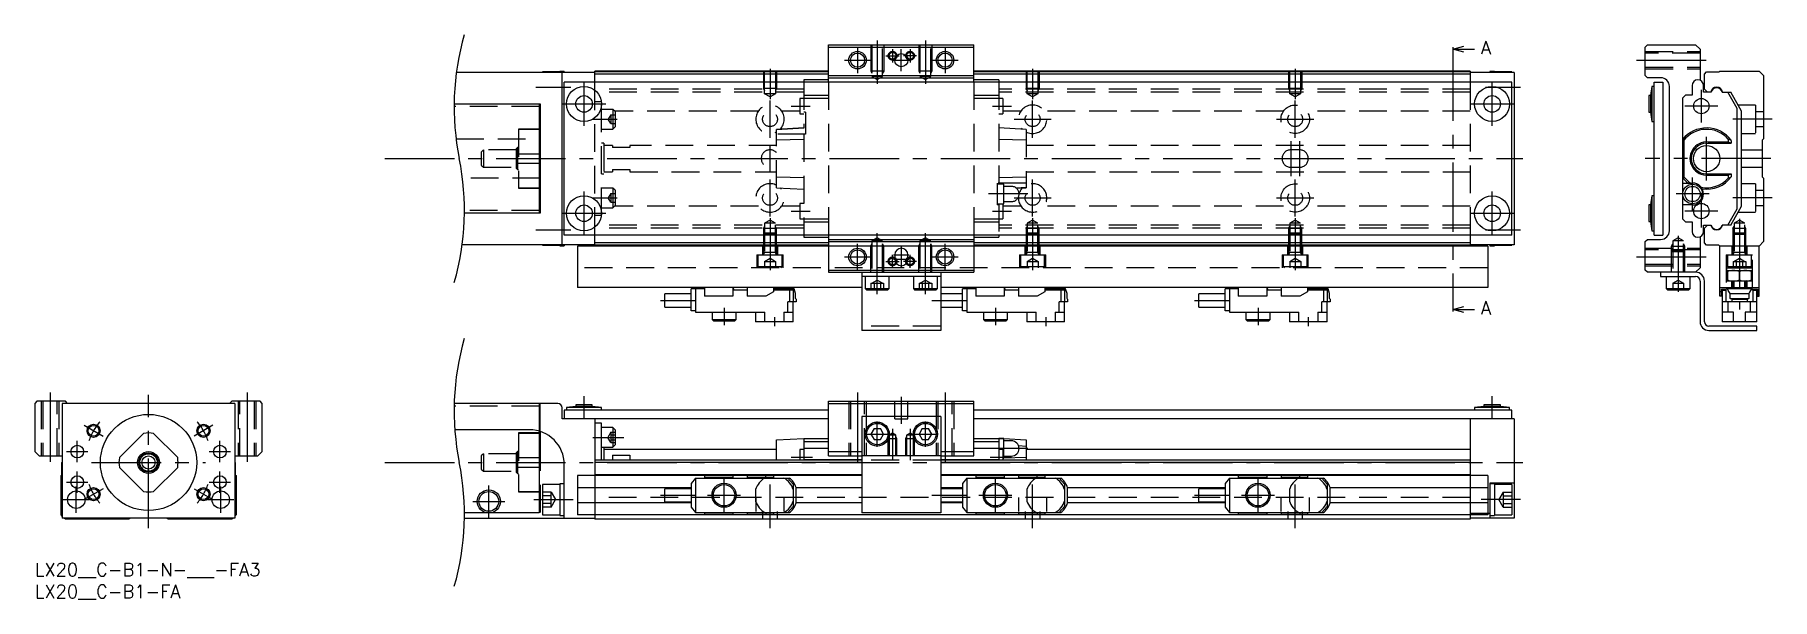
# Model space of a CAD drawing. Extents: x 0 to 397, y -8 to 121.
import ezdxf

# ---------------------------------------------------------------- set-up
doc = ezdxf.new("R2010")
doc.units = 0
doc.header["$LTSCALE"] = 0.5
doc.linetypes.add('CENTER', pattern=[50.8, 31.75, -6.35, 6.35, -6.35])
doc.linetypes.add('DASHED', pattern=[19.05, 12.7, -6.35])
doc.layers.get('0').update_dxf_attribs({"linetype": 'CONTINUOUS'})
for name, color, linetype in [('MSM_CENTER', 1, 'CENTER'), ('MSM_CONTINUOUS', 7, 'CONTINUOUS'), ('MSM_DASHED', 4, 'DASHED'), ('MSM_NARROW', 5, 'CONTINUOUS'), ('MSM_PART_NUMBER', 7, 'CONTINUOUS')]:
    doc.layers.add(name, color=color, linetype=linetype)
doc.styles.get("Standard").update_dxf_attribs({"font": 'txt.shx', "height": 1, "bigfont": 'bigfont.shx'})

# ---------------------------------------------------------------- blocks, each defined once
blk = doc.blocks.new('*U2')
at = {"layer": 'MSM_PART_NUMBER'}
blk.add_text('LX20__C-B1-N-___-FA3', height=3, dxfattribs=at).set_placement((0, -3))
blk = doc.blocks.new('*U3')
at = {"layer": 'MSM_PART_NUMBER'}
blk.add_text('LX20__C-B1-FA', height=3, dxfattribs=at).set_placement((0, -8))

msp = doc.modelspace()

# ---------------------------------------------------------------- linework, layer by layer
for p, q in [((175.7, 110.5), (175.7, 110)), ((220.3, 110.5), (220.3, 110)), ((175.7, 75), (175.7, 74.5)), ((220.3, 75), (220.3, 74.5))]:
    msp.add_line(p, q)
at = {"layer": 'MSM_CENTER'}
for p, q in [((192.5, 119.5), (192.5, 109.59)), ((203.5, 119.5), (203.5, 109.59)), ((188, 118), (188, 112)), ((194.5, 116), (197.5, 116)), ((196, 117.5), (196, 114.5)), ((198, 112.5), (198, 117.5)), ((201.5, 116), (198.5, 116)), ((200, 117.5), (200, 114.5)), ((208, 118), (208, 112)), ((324, 117), (324, 58.5)), ((168, 113), (168, 106.09)), ((185, 115), (191, 115)), ((196, 115), (200, 115)), ((205, 115), (211, 115)), ((228, 113), (228, 106.09)), ((288, 113), (288, 106.09)), ((366, 115), (382.5, 115)), ((114.5, 108.8), (122.5, 108.8)), ((125.5, 100), (125.5, 110)), ((331.5, 108.8), (339.5, 108.8)), ((333, 100), (333, 110)), ((380.8, 100.75), (380.8, 108.25)), ((120.5, 105), (130.5, 105)), ((168, 97.25), (168, 105.75)), ((172.8, 104.5), (177.2, 104.5)), ((218.8, 104.5), (223.2, 104.5)), ((228, 97.25), (228, 105.75)), ((288, 97.25), (288, 105.75)), ((328, 105), (338, 105)), ((384.55, 104.5), (377.05, 104.5)), ((127.5, 101.5), (133.1, 101.5)), ((223.75, 101.5), (232.25, 101.5)), ((283.75, 101.5), (292.25, 101.5)), ((397, 101.5), (388, 101.5)), ((168, 89.5), (168, 95.5)), ((287, 96.5), (287, 88.5)), ((289, 96.5), (289, 88.5)), ((382, 87.5), (382, 97.5)), ((80, 92.5), (340, 92.5)), ((396.7, 92.5), (368, 92.5)), ((168, 79.25), (168, 87.75)), ((228, 79.25), (228, 87.75)), ((288, 79.25), (288, 87.75)), ((378.8, 80.65), (378.8, 88.15)), ((125.5, 75), (125.5, 85)), ((127.5, 83.5), (133.1, 83.5)), ((226.9, 84.4), (217.9, 84.4)), ((223.75, 83.5), (232.25, 83.5)), ((283.75, 83.5), (292.25, 83.5)), ((333, 75), (333, 85)), ((382.55, 84.4), (375.05, 84.4)), ((380.8, 76.75), (380.8, 84.25)), ((397, 83.5), (388, 83.5)), ((120.5, 80), (130.5, 80)), ((172.8, 80.5), (177.2, 80.5)), ((218.8, 80.45), (223.2, 80.45)), ((328, 80), (338, 80)), ((384.55, 80.5), (377.05, 80.5)), ((114.5, 76.2), (122.5, 76.2)), ((168, 78.91), (168, 67)), ((228, 78.91), (228, 67)), ((288, 78.91), (288, 67)), ((331.5, 76.2), (339.5, 76.2)), ((389.5, 78.71), (389.5, 57.95)), ((188, 67), (188, 73)), ((192.5, 61.5), (192.5, 75.41)), ((198, 72.5), (198, 67.5)), ((203.5, 61.5), (203.5, 75.41)), ((208, 67), (208, 73)), ((375.5, 74.81), (375.5, 62.05)), ((185, 70), (191, 70)), ((194.5, 69), (197.5, 69)), ((196, 67.5), (196, 70.5)), ((196.25, 70.5), (199.75, 70.5)), ((196.25, 69.5), (199.75, 69.5)), ((201.5, 69), (198.5, 69)), ((200, 67.5), (200, 70.5)), ((205, 70), (211, 70)), ((366, 70), (382.5, 70)), ((143, 60.05), (151, 60.05)), ((205, 60.05), (213, 60.05)), ((265, 60.05), (273, 60.05)), ((157.5, 58.4), (157.5, 54.4)), ((169, 56.2), (169, 54.2)), ((219.5, 58.4), (219.5, 54.4)), ((231, 56.2), (231, 54.2)), ((279.5, 58.4), (279.5, 54.4)), ((291, 56.2), (291, 54.2)), ((3.5, 39), (3.5, 22.5)), ((26, 8), (26, 38.5)), ((48.5, 39), (48.5, 22.5)), ((125.5, 33), (125.5, 38.2)), ((188, 39), (188, 22.5)), ((198, 38), (198, 31.8)), ((208, 39), (208, 22.5)), ((333, 33), (333, 38.2)), ((192.5, 26.61), (192.5, 32.39)), ((203.5, 26.61), (203.5, 32.39)), ((9.7, 23.05), (9.7, 27.95)), ((11.28, 31.5), (15.61, 29)), ((40.72, 31.5), (36.39, 29)), ((42.3, 23.05), (42.3, 27.95)), ((127.5, 28.75), (134.6, 28.75)), ((189.61, 29.5), (195.39, 29.5)), ((196, 30.7), (196, 23.5)), ((200, 30.7), (200, 23.5)), ((200.61, 29.5), (206.39, 29.5)), ((7.25, 25.5), (12.15, 25.5)), ((39.85, 25.5), (44.75, 25.5)), ((172.8, 24.2), (177.7, 24.2)), ((226.9, 26.2), (218.3, 26.2)), ((218.3, 24.2), (223.2, 24.2)), ((9.7, 16.05), (9.7, 20.95)), ((13, 23), (39, 23)), ((42.3, 16.05), (42.3, 20.95)), ((80, 23), (340, 23)), ((7.25, 18.5), (12.15, 18.5)), ((9.5, 11.5), (9.5, 17.5)), ((15.61, 17), (11.28, 14.5)), ((36.39, 17), (40.72, 14.5)), ((39.85, 18.5), (44.75, 18.5)), ((42.5, 11.5), (42.5, 17.5)), ((103.75, 10.45), (103.75, 17.75)), ((157.5, 11.75), (157.5, 19.25)), ((168, 8), (168, 18)), ((219.5, 11.75), (219.5, 19.25)), ((228, 8), (228, 18)), ((279.5, 11.75), (279.5, 19.25)), ((288, 8), (288, 18)), ((6.5, 14.5), (12.5, 14.5)), ((39.5, 14.5), (45.5, 14.5)), ((100.1, 14.1), (107.4, 14.1)), ((114, 14.5), (123, 14.5)), ((143, 15.5), (151, 15.5)), ((153.75, 15.5), (161.25, 15.5)), ((205, 15.5), (213, 15.5)), ((215.75, 15.5), (223.25, 15.5)), ((265, 15.5), (273, 15.5)), ((275.75, 15.5), (283.25, 15.5)), ((339.5, 14.5), (330.5, 14.5))]:
    msp.add_line(p, q, dxfattribs=at)
for start, end in [(140.1188, 159.8812), (20.1188, 39.8812), (200.1188, 219.8812), (320.1188, 339.8812)]:
    msp.add_arc((26, 23), 14.5, start, end, dxfattribs=at)
at = {"layer": 'MSM_CONTINUOUS'}
for p, q in [((181.4, 118.5), (214.6, 118.5)), ((181.4, 110), (181.4, 118.5)), ((181.4, 118), (214.6, 118)), ((214.6, 110), (214.6, 118.5)), ((324, 117.5), (326.5, 118.17)), ((324, 118), (324, 117)), ((326.5, 116.83), (324, 117.5)), ((324, 117.5), (329, 117.5)), ((368, 118), (368.5, 118.5)), ((368, 111.5), (368, 118)), ((368.5, 118.5), (379.5, 118.5)), ((379.5, 118.5), (380.5, 117.5)), ((380.5, 117.5), (380.5, 110.4)), ((128, 112.2), (96.34, 112.2)), ((116, 112.3), (116, 112.2)), ((120, 112.3), (116, 112.3)), ((120, 112.45), (120, 112.2)), ((121, 112.45), (120, 112.45)), ((120.5, 72.8), (120.5, 112.2)), ((121, 112.45), (121, 112.2)), ((128, 110), (128, 112.5)), ((181.4, 112.5), (128, 112.5)), ((181.4, 112.3), (128, 112.3)), ((181.4, 111.8), (128, 111.8)), ((181.4, 111.5), (214.6, 111.5)), ((328, 112.5), (214.6, 112.5)), ((328, 112.3), (214.6, 112.3)), ((328, 111.8), (214.6, 111.8)), ((328, 112.5), (328, 110)), ((338, 112.2), (328, 112.2)), ((333.5, 112.45), (332.5, 112.45)), ((332.5, 112.45), (332.5, 112.2)), ((333.5, 112.45), (333.5, 112.2)), ((337.5, 112.3), (333.5, 112.3)), ((337.5, 112.3), (337.5, 112.2)), ((338, 112.2), (338, 72.8)), ((368.5, 111), (368, 111.5)), ((381.5, 111.8), (382, 112.3)), ((381.5, 108.4), (381.5, 111.8)), ((382, 112.3), (384.8, 112.3)), ((384.8, 112.3), (385, 112.5)), ((385, 112.5), (394, 112.5)), ((394, 112.5), (395, 111.5)), ((395, 111.5), (395, 97)), ((121, 75), (121, 110)), ((337.5, 110), (121, 110)), ((181.4, 110.5), (175.7, 110.5)), ((181.4, 111), (214.6, 111)), ((220.3, 110.5), (214.6, 110.5)), ((337.5, 75), (337.5, 110)), ((371.5, 111), (368.5, 111)), ((369.45, 109), (369.2, 106.9)), ((369.45, 109), (369.45, 101)), ((370, 109), (369.45, 109)), ((370, 75), (370, 110)), ((370, 110), (372, 110)), ((372, 110), (372, 75)), ((373.5, 76), (373.5, 109)), ((378.7, 109.2), (378.7, 107)), ((381.3, 107.7), (381.3, 109.2)), ((383.04, 107.7), (381.3, 107.7)), ((382.2, 107.7), (381.5, 108.4)), ((385.56, 107.7), (387.5, 107.7)), ((389, 103.96), (386.84, 107.7)), ((390, 103.37), (387.5, 107.7)), ((95.83, 105), (115.5, 105)), ((115.25, 105), (115.25, 80)), ((115.5, 105), (115.5, 80)), ((368.8, 106.9), (368.8, 103.1)), ((369.2, 106.9), (368.8, 106.9)), ((369.2, 106.9), (369.2, 103.1)), ((377.21, 107), (376.5, 106.29)), ((376.5, 106.29), (376.5, 78.71)), ((378.7, 107), (377.21, 107)), ((389, 81.04), (389, 103.96)), ((390, 81.63), (390, 103.37)), ((115.5, 99.25), (115.25, 99.25)), ((368.8, 103.1), (369.2, 103.1)), ((369.2, 103.1), (369.45, 101)), ((369.45, 101), (370, 101)), ((115.5, 99.16), (115.25, 99.16)), ((376.8, 96.69), (376.5, 96.83)), ((376.8, 96.69), (376.8, 88.31)), ((382, 96), (387.62, 96)), ((386.96, 96.29), (382.32, 96.29)), ((386.96, 96.97), (386.96, 96.29)), ((387.62, 96), (386.96, 96.29)), ((387.62, 96.67), (387.62, 96)), ((395, 97), (394.7, 96.7)), ((394.7, 96.7), (394.7, 88.3)), ((115.25, 93.62), (115.5, 93.62)), ((115.5, 91.38), (115.25, 91.38)), ((376.5, 88.17), (376.8, 88.31)), ((382, 89), (387.62, 89)), ((382.32, 88.71), (386.96, 88.71)), ((386.96, 88.71), (387.62, 89)), ((386.96, 88.71), (386.96, 88.03)), ((387.62, 89), (387.62, 88.33)), ((394.7, 88.3), (395, 88)), ((395, 88), (395, 73.5)), ((115.25, 85.84), (115.5, 85.84)), ((115.25, 85.75), (115.5, 85.75)), ((369.45, 84), (369.2, 81.9)), ((369.45, 84), (369.45, 76)), ((370, 84), (369.45, 84)), ((376.5, 86.9), (378.8, 86.9)), ((115.5, 80), (98.17, 80)), ((368.8, 81.9), (368.8, 78.1)), ((369.2, 81.9), (368.8, 81.9)), ((369.2, 81.9), (369.2, 78.1)), ((378.8, 81.9), (376.5, 81.9)), ((386.84, 77.3), (389, 81.04)), ((387.5, 77.3), (390, 81.63)), ((368.8, 78.1), (369.2, 78.1)), ((369.2, 78.1), (369.45, 76)), ((369.45, 76), (370, 76)), ((376.5, 78.71), (377.21, 78)), ((377.21, 78), (378.7, 78)), ((378.7, 78), (378.7, 75.8)), ((381.3, 75.8), (381.3, 77.3)), ((381.3, 77.3), (383.04, 77.3)), ((381.5, 76.6), (382.2, 77.3)), ((381.5, 73.2), (381.5, 76.6)), ((387.5, 77.3), (385.56, 77.3)), ((128, 72.8), (97.66, 72.8)), ((116, 72.8), (116, 72.7)), ((116, 72.7), (120, 72.7)), ((120, 72.8), (120, 72.55)), ((120, 72.55), (121, 72.55)), ((337.5, 75), (121, 75)), ((121, 72.8), (121, 72.55)), ((332, 72.5), (124, 72.5)), ((124, 72.5), (124, 63)), ((128, 72.5), (128, 75)), ((181.4, 73.2), (128, 73.2)), ((181.4, 72.7), (128, 72.7)), ((175.7, 74.5), (181.4, 74.5)), ((181.4, 75), (181.4, 66.5)), ((181.4, 74), (214.6, 74)), ((181.4, 73.5), (214.6, 73.5)), ((214.6, 75), (214.6, 66.5)), ((214.6, 74.5), (220.3, 74.5)), ((328, 73.2), (214.6, 73.2)), ((328, 72.7), (214.6, 72.7)), ((328, 75), (328, 72.5)), ((338, 72.8), (328, 72.8)), ((332, 72.5), (332, 63)), ((332.5, 72.8), (332.5, 72.55)), ((332.5, 72.55), (333.5, 72.55)), ((333.5, 72.8), (333.5, 72.55)), ((333.5, 72.7), (337.5, 72.7)), ((337.5, 72.8), (337.5, 72.7)), ((368, 73.5), (368.5, 74)), ((368, 67), (368, 73.5)), ((368.5, 74), (371.5, 74)), ((370, 75), (372, 75)), ((380.5, 74.6), (380.5, 67.5)), ((382, 72.7), (381.5, 73.2)), ((384.8, 72.7), (382, 72.7)), ((385, 72.5), (384.8, 72.7)), ((394, 72.5), (385, 72.5)), ((385, 61), (385, 72.5)), ((395, 73.5), (394, 72.5)), ((394, 61), (394, 72.5)), ((196.5, 70.5), (196.5, 69.5)), ((199.5, 69.5), (199.5, 70.5)), ((380.5, 67.5), (379.5, 66.5)), ((386.6, 64.5), (386.6, 67.5)), ((386.6, 67.5), (392.4, 67.5)), ((392.4, 67.5), (392.4, 64.5)), ((181.4, 67), (214.6, 67)), ((181.4, 66.5), (214.6, 66.5)), ((189, 66.5), (189, 53.2)), ((207, 65.5), (189, 65.5)), ((189.75, 65.5), (189.75, 62.8)), ((195.25, 62.8), (195.25, 65.5)), ((200.75, 65.5), (200.75, 62.8)), ((206.25, 62.8), (206.25, 65.5)), ((207, 66.5), (207, 53.2)), ((368.5, 66.5), (368, 67)), ((379.5, 66.5), (368.5, 66.5)), ((371.5, 66.5), (371.5, 65.5)), ((371.5, 65.5), (379.5, 65.5)), ((372.75, 65.5), (372.75, 62.8)), ((378.25, 62.8), (378.25, 65.5)), ((380.5, 64.5), (380.5, 55.2)), ((381.5, 55.2), (381.5, 64.5)), ((392.4, 64.5), (386.6, 64.5)), ((386.75, 66.9), (392.25, 66.9)), ((386.75, 66.9), (386.75, 64.5)), ((387.8, 63), (387.8, 64.5)), ((388, 64.5), (388, 63)), ((389.5, 64.75), (389.5, 66.65)), ((391.19, 64.51), (390.87, 64.5)), ((391, 63), (391, 64.5)), ((391.2, 64.5), (391.2, 63)), ((392.25, 64.5), (392.25, 66.9)), ((189, 63), (124, 63)), ((144, 58.55), (144, 61.55)), ((150, 61.55), (144, 61.55)), ((153, 62.7), (150, 62.7)), ((150, 57.7), (150, 62.7)), ((151, 62.7), (151, 57.4)), ((153, 63), (153, 61)), ((159.5, 61), (153, 61)), ((159.5, 63), (159.5, 61)), ((159.75, 62.7), (159.5, 62.7)), ((159.75, 62.4), (159.75, 62.7)), ((162.8, 62.4), (159.75, 62.4)), ((162.8, 63), (162.8, 61)), ((167.04, 61), (162.8, 61)), ((168.8, 62.01), (167.04, 61)), ((168.8, 63), (168.8, 62.01)), ((173.54, 62.7), (168.8, 62.7)), ((173.37, 62.4), (168.8, 62.4)), ((174, 59.75), (172.07, 59.75)), ((172.07, 57.4), (172.07, 59.75)), ((172.44, 62.4), (172.44, 59.75)), ((173.3, 62.4), (173.3, 59.75)), ((173.3, 55.2), (173.3, 59.75)), ((173.37, 62.4), (173.37, 62.7)), ((173.86, 61.61), (173.54, 62.7)), ((173.86, 60.5), (173.86, 61.61)), ((174, 60.35), (173.86, 60.5)), ((174, 60.35), (174, 59.75)), ((189.75, 62.8), (190.05, 62.5)), ((189.75, 62.8), (195.25, 62.8)), ((190.05, 62.5), (194.95, 62.5)), ((194.95, 62.5), (195.25, 62.8)), ((200.75, 62.8), (201.05, 62.5)), ((200.75, 62.8), (206.25, 62.8)), ((201.05, 62.5), (205.95, 62.5)), ((205.95, 62.5), (206.25, 62.8)), ((332, 63), (207, 63)), ((212, 61.55), (207, 61.55)), ((215, 62.7), (212, 62.7)), ((212, 57.7), (212, 62.7)), ((213, 62.7), (213, 57.4)), ((215, 63), (215, 61)), ((221.5, 61), (215, 61)), ((221.5, 63), (221.5, 61)), ((221.75, 62.7), (221.5, 62.7)), ((221.75, 62.4), (221.75, 62.7)), ((224.8, 62.4), (221.75, 62.4)), ((224.8, 63), (224.8, 61)), ((229.04, 61), (224.8, 61)), ((230.8, 62.01), (229.04, 61)), ((230.8, 63), (230.8, 62.01)), ((235.54, 62.7), (230.8, 62.7)), ((235.37, 62.4), (230.8, 62.4)), ((236, 59.75), (234.07, 59.75)), ((234.07, 57.4), (234.07, 59.75)), ((234.44, 62.4), (234.44, 59.75)), ((235.3, 62.4), (235.3, 59.75)), ((235.3, 55.2), (235.3, 59.75)), ((235.37, 62.4), (235.37, 62.7)), ((235.86, 61.61), (235.54, 62.7)), ((235.86, 60.5), (235.86, 61.61)), ((236, 60.35), (235.86, 60.5)), ((236, 60.35), (236, 59.75)), ((266, 58.55), (266, 61.55)), ((272, 61.55), (266, 61.55)), ((275, 62.7), (272, 62.7)), ((272, 57.7), (272, 62.7)), ((273, 62.7), (273, 57.4)), ((275, 63), (275, 61)), ((281.5, 61), (275, 61)), ((281.5, 63), (281.5, 61)), ((281.75, 62.7), (281.5, 62.7)), ((281.75, 62.4), (281.75, 62.7)), ((284.8, 62.4), (281.75, 62.4)), ((284.8, 63), (284.8, 61)), ((289.04, 61), (284.8, 61)), ((290.8, 62.01), (289.04, 61)), ((290.8, 63), (290.8, 62.01)), ((295.54, 62.7), (290.8, 62.7)), ((295.37, 62.4), (290.8, 62.4)), ((296, 59.75), (294.07, 59.75)), ((294.07, 57.4), (294.07, 59.75)), ((294.44, 62.4), (294.44, 59.75)), ((295.3, 62.4), (295.3, 59.75)), ((295.3, 55.2), (295.3, 59.75)), ((295.37, 62.4), (295.37, 62.7)), ((295.86, 61.61), (295.54, 62.7)), ((295.86, 60.5), (295.86, 61.61)), ((296, 60.35), (295.86, 60.5)), ((296, 60.35), (296, 59.75)), ((372.75, 62.8), (373.05, 62.5)), ((372.75, 62.8), (378.25, 62.8)), ((373.05, 62.5), (377.95, 62.5)), ((377.95, 62.5), (378.25, 62.8)), ((385, 63), (394, 63)), ((385.4, 62.01), (385, 62.01)), ((385.4, 61), (385, 61)), ((385.4, 61), (385.4, 62.6)), ((385.4, 62.6), (386.5, 62.6)), ((385.55, 62.6), (385.55, 55.2)), ((385.55, 62.4), (386.5, 62.4)), ((393.45, 59.75), (385.55, 59.75)), ((386.4, 62.4), (386.4, 59.75)), ((392.5, 62.7), (386.5, 62.7)), ((386.5, 62.4), (386.5, 62.7)), ((386.96, 62.32), (386.77, 62.7)), ((386.95, 57.4), (386.95, 59.75)), ((387.38, 61.61), (386.96, 62.32)), ((387.38, 61.61), (391.62, 61.61)), ((387.38, 60.5), (387.38, 61.61)), ((387.38, 60.5), (391.62, 60.5)), ((387.74, 60.35), (387.38, 60.5)), ((387.74, 60.35), (391.26, 60.35)), ((387.74, 60.35), (387.74, 59.75)), ((391.62, 60.5), (391.26, 60.35)), ((391.26, 60.35), (391.26, 59.75)), ((391.82, 61.93), (391.62, 61.61)), ((391.62, 61.61), (391.62, 60.5)), ((392.23, 62.7), (391.82, 61.93)), ((392.05, 57.4), (392.05, 59.75)), ((392.5, 62.7), (392.5, 62.4)), ((392.5, 62.6), (393.6, 62.6)), ((392.5, 62.4), (393.45, 62.4)), ((392.6, 62.4), (392.6, 59.75)), ((393.45, 55.2), (393.45, 62.6)), ((393.6, 62.6), (393.6, 61)), ((393.6, 62.01), (394, 62.01)), ((393.6, 61), (394, 61)), ((144, 58.55), (150, 58.55)), ((151, 57.7), (150, 57.7)), ((151, 57.4), (166.84, 57.4)), ((154.75, 57.4), (154.75, 55.7)), ((154.75, 55.7), (155.05, 55.4)), ((154.75, 55.7), (160.25, 55.7)), ((159.95, 55.4), (160.25, 55.7)), ((160.25, 55.7), (160.25, 57.4)), ((164.7, 57.4), (164.7, 55.2)), ((166.84, 55.2), (166.84, 57.4)), ((171.16, 57.4), (173.3, 57.4)), ((171.16, 57.4), (171.16, 55.2)), ((207, 58.55), (212, 58.55)), ((213, 57.7), (212, 57.7)), ((213, 57.4), (228.84, 57.4)), ((216.75, 57.4), (216.75, 55.7)), ((216.75, 55.7), (217.05, 55.4)), ((216.75, 55.7), (222.25, 55.7)), ((221.95, 55.4), (222.25, 55.7)), ((222.25, 55.7), (222.25, 57.4)), ((226.7, 57.4), (226.7, 55.2)), ((228.84, 55.2), (228.84, 57.4)), ((233.16, 57.4), (235.3, 57.4)), ((233.16, 57.4), (233.16, 55.2)), ((266, 58.55), (272, 58.55)), ((273, 57.7), (272, 57.7)), ((273, 57.4), (288.84, 57.4)), ((276.75, 57.4), (276.75, 55.7)), ((276.75, 55.7), (277.05, 55.4)), ((276.75, 55.7), (282.25, 55.7)), ((281.95, 55.4), (282.25, 55.7)), ((282.25, 55.7), (282.25, 57.4)), ((286.7, 57.4), (286.7, 55.2)), ((288.84, 55.2), (288.84, 57.4)), ((293.16, 57.4), (295.3, 57.4)), ((293.16, 57.4), (293.16, 55.2)), ((324, 58), (326.5, 58.67)), ((324, 58.5), (324, 57.5)), ((326.5, 57.33), (324, 58)), ((324, 58), (329, 58)), ((388.17, 57.4), (385.55, 57.4)), ((388.17, 55.2), (388.17, 57.4)), ((393.45, 57.4), (390.83, 57.4)), ((390.83, 57.4), (390.83, 55.2)), ((155.05, 55.4), (159.95, 55.4)), ((173.3, 55.2), (164.7, 55.2)), ((207, 53.2), (189, 53.2)), ((217.05, 55.4), (221.95, 55.4)), ((235.3, 55.2), (226.7, 55.2)), ((277.05, 55.4), (281.95, 55.4)), ((295.3, 55.2), (286.7, 55.2)), ((393.5, 54.2), (382.5, 54.2)), ((382.5, 53.2), (393.5, 53.2)), ((393.45, 55.2), (385.55, 55.2)), ((393.5, 53.2), (393.5, 54.2)), ((0.5, 37), (0, 36.5)), ((0, 36.5), (0, 25.5)), ((7, 37), (0.5, 37)), ((6.3, 36.5), (6.3, 10.3)), ((45.7, 36.5), (6.3, 36.5)), ((7.5, 36.5), (7, 37)), ((45, 37), (44.5, 36.5)), ((51.5, 37), (45, 37)), ((45.7, 36.5), (45.7, 10.3)), ((52, 36.5), (51.5, 37)), ((52, 25.5), (52, 36.5)), ((119.5, 36.5), (95.84, 36.5)), ((123.6, 35.8), (121.5, 35.55)), ((123.6, 36.2), (123.6, 35.8)), ((127.4, 36.2), (123.6, 36.2)), ((127.4, 35.8), (123.6, 35.8)), ((127.4, 35.8), (127.4, 36.2)), ((129.5, 35.55), (127.4, 35.8)), ((181.4, 37), (214.6, 37)), ((181.4, 24.5), (181.4, 37)), ((181.4, 36.5), (214.6, 36.5)), ((214.6, 24.5), (214.6, 37)), ((331.1, 35.8), (329, 35.55)), ((331.1, 36.2), (331.1, 35.8)), ((334.9, 36.2), (331.1, 36.2)), ((334.9, 35.8), (331.1, 35.8)), ((334.9, 35.8), (334.9, 36.2)), ((337, 35.55), (334.9, 35.8)), ((120.5, 33), (120.5, 35.5)), ((181.4, 33), (120.5, 33)), ((121, 35), (121, 33)), ((181.4, 35), (121, 35)), ((129.5, 35.55), (121.5, 35.55)), ((121.5, 35.55), (121.5, 35)), ((128, 33), (128, 10)), ((129.5, 32), (128, 32)), ((129.5, 35), (129.5, 35.55)), ((129.5, 23.5), (129.5, 32)), ((207, 33.5), (189, 33.5)), ((189, 33.5), (189, 11.5)), ((207, 33.5), (207, 11.5)), ((337.5, 35), (214.6, 35)), ((338, 33), (214.6, 33)), ((328, 33), (328, 10)), ((329, 35.55), (329, 35)), ((337, 35.55), (329, 35.55)), ((337, 35), (337, 35.55)), ((337.5, 33), (337.5, 35)), ((338, 33), (338, 10.3)), ((24.88, 29.66), (19.34, 24.12)), ((32.66, 24.12), (27.12, 29.66)), ((113, 30.5), (95.98, 30.5)), ((115.25, 30.18), (115.25, 11.5)), ((115.5, 29.75), (115.25, 29.75)), ((115.5, 29.66), (115.25, 29.66)), ((115.5, 30.1), (115.5, 27.42)), ((132.1, 31), (129.5, 31)), ((132.6, 30.5), (132.1, 31)), ((132.1, 31), (132.1, 26.5)), ((132.6, 30.5), (132.6, 27)), ((169.5, 28.2), (175.7, 28.5)), ((169.5, 23.5), (169.5, 28.2)), ((175.7, 28.5), (181.4, 28.5)), ((175.7, 28.5), (175.7, 23.5)), ((175.7, 27.79), (181.4, 27.79)), ((191.78, 30.75), (191.06, 29.5)), ((191.06, 29.5), (191.78, 28.25)), ((191.78, 30.75), (193.22, 30.75)), ((191.78, 28.25), (193.22, 28.25)), ((193.94, 29.5), (193.22, 30.75)), ((193.22, 28.25), (193.94, 29.5)), ((202.78, 30.75), (202.06, 29.5)), ((202.06, 29.5), (202.78, 28.25)), ((202.78, 30.75), (204.22, 30.75)), ((202.78, 28.25), (204.22, 28.25)), ((204.94, 29.5), (204.22, 30.75)), ((204.22, 28.25), (204.94, 29.5)), ((214.6, 28.5), (220.3, 28.5)), ((214.6, 27.79), (220.3, 27.79)), ((220.3, 28.5), (221.32, 28.45)), ((220.3, 28.5), (220.3, 23.5)), ((221.4, 28.45), (220.3, 28.45)), ((221.4, 28.45), (226.5, 28.2)), ((221.4, 23.95), (221.4, 28.45)), ((223.15, 27.95), (221.4, 27.95)), ((226.5, 28.2), (226.5, 23.5)), ((0, 25.5), (1, 24.5)), ((1, 24.5), (6.3, 24.5)), ((45.7, 24.5), (51, 24.5)), ((51, 24.5), (52, 25.5)), ((115.25, 27.42), (115.5, 27.42)), ((129.5, 26.5), (132.1, 26.5)), ((130, 26.5), (130, 23.5)), ((169.5, 26), (130, 26)), ((132, 24.66), (136, 24.66)), ((132, 24.66), (132, 23.5)), ((132.1, 26.5), (132.6, 27)), ((136, 24.66), (136, 23.5)), ((175.7, 25.95), (174.8, 25.95)), ((174.8, 25.95), (174.8, 23.5)), ((175.7, 26.3), (181.4, 26.3)), ((181.4, 25.5), (189, 25.5)), ((181.4, 24.5), (189, 24.5)), ((207, 24.5), (189, 24.5)), ((207, 25.5), (214.6, 25.5)), ((207, 24.5), (214.6, 24.5)), ((214.6, 26.3), (220.3, 26.3)), ((221.2, 25.95), (220.3, 25.95)), ((221.2, 25.95), (221.2, 23.5)), ((221.2, 23.95), (221.4, 23.95)), ((221.4, 24.45), (223.15, 24.45)), ((221.4, 24.03), (226.5, 24.23)), ((226.5, 26.63), (224.8, 26.79)), ((328, 26), (226.5, 26)), ((6, 20), (6.2, 20.2)), ((6, 11), (6, 20)), ((6.2, 23), (6.3, 23.1)), ((6.2, 20.2), (6.2, 23)), ((19.34, 21.88), (24.88, 16.34)), ((27.12, 16.34), (32.66, 21.88)), ((45.7, 23.1), (45.8, 23)), ((45.8, 23), (45.8, 20.2)), ((45.8, 20.2), (46, 20)), ((46, 20), (46, 11)), ((121, 10.3), (121, 22.5)), ((124, 20), (124, 11)), ((189, 20), (124, 20)), ((189, 23.5), (128, 23.5)), ((189, 23), (128, 23)), ((189, 20.2), (128, 20.2)), ((153, 20), (153, 19.45)), ((159.5, 20), (159.5, 19.45)), ((162.8, 20), (162.8, 19.45)), ((167.04, 19.6), (167.04, 20)), ((168.8, 20), (168.8, 19.45)), ((175.7, 23.7), (189, 23.7)), ((207, 23.7), (220.3, 23.7)), ((328, 23.5), (207, 23.5)), ((328, 23), (207, 23)), ((328, 20.2), (207, 20.2)), ((332, 20), (207, 20)), ((215, 20), (215, 19.45)), ((221.5, 20), (221.5, 19.45)), ((224.8, 20), (224.8, 19.45)), ((229.04, 19.6), (229.04, 20)), ((230.8, 20), (230.8, 19.45)), ((275, 20), (275, 19.45)), ((281.5, 20), (281.5, 19.45)), ((284.8, 20), (284.8, 19.45)), ((289.04, 19.6), (289.04, 20)), ((290.8, 20), (290.8, 19.45)), ((332, 20), (332, 11)), ((120, 18), (116, 18)), ((116, 18), (116, 11)), ((121, 18.15), (120, 18.15)), ((120, 18.15), (120, 10.85)), ((150, 17.2), (124, 17.2)), ((144, 14), (144, 17)), ((150, 17), (144, 17)), ((151, 19.45), (150, 18.2)), ((150, 18.2), (150, 12.81)), ((151, 19.45), (172.44, 19.45)), ((151, 19.45), (151, 11.55)), ((159.5, 19.6), (153, 19.6)), ((168.8, 19.6), (162.8, 19.6)), ((164.7, 16.83), (164.7, 14.17)), ((173.3, 18.05), (172.07, 19.45)), ((173.3, 18.05), (173.3, 12.95)), ((174, 13.74), (174, 17.26)), ((189, 17.2), (174, 17.2)), ((212, 17.2), (207, 17.2)), ((212, 17), (207, 17)), ((213, 19.45), (212, 18.2)), ((212, 18.2), (212, 12.81)), ((213, 19.45), (234.44, 19.45)), ((213, 19.45), (213, 11.55)), ((221.5, 19.6), (215, 19.6)), ((230.8, 19.6), (224.8, 19.6)), ((226.7, 16.83), (226.7, 14.17)), ((235.3, 18.05), (234.07, 19.45)), ((235.3, 18.05), (235.3, 12.95)), ((236, 13.74), (236, 17.26)), ((272, 17.2), (236, 17.2)), ((266, 14), (266, 17)), ((272, 17), (266, 17)), ((273, 19.45), (272, 18.2)), ((272, 18.2), (272, 12.81)), ((273, 19.45), (294.44, 19.45)), ((273, 19.45), (273, 11.55)), ((281.5, 19.6), (275, 19.6)), ((290.8, 19.6), (284.8, 19.6)), ((286.7, 16.83), (286.7, 14.17)), ((295.3, 18.05), (294.07, 19.45)), ((295.3, 18.05), (295.3, 12.95)), ((296, 13.74), (296, 17.26)), ((332, 17.2), (296, 17.2)), ((338, 18.3), (332.5, 18.3)), ((332.5, 18.3), (332.5, 10.3)), ((333.5, 18.15), (332.5, 18.15)), ((333.5, 18.15), (333.5, 10.85)), ((337.5, 18), (333.5, 18)), ((337.5, 18), (337.5, 11)), ((150, 13.8), (124, 13.8)), ((144, 14), (150, 14)), ((150, 12.81), (151, 11.55)), ((172.07, 11.55), (173.3, 12.95)), ((189, 13.8), (174, 13.8)), ((207, 14), (212, 14)), ((212, 13.8), (207, 13.8)), ((212, 12.81), (213, 11.55)), ((234.07, 11.55), (235.3, 12.95)), ((272, 13.8), (236, 13.8)), ((266, 14), (272, 14)), ((272, 12.81), (273, 11.55)), ((294.07, 11.55), (295.3, 12.95)), ((332, 13.8), (296, 13.8)), ((6.3, 10.7), (6, 11)), ((45.7, 10.3), (6.3, 10.3)), ((7, 10), (6.7, 10.3)), ((21.5, 10), (7, 10)), ((21.8, 10.3), (21.5, 10)), ((30.5, 10), (30.2, 10.3)), ((45, 10), (30.5, 10)), ((45.3, 10.3), (45, 10)), ((46, 11), (45.7, 10.7)), ((98.17, 10.3), (128, 10.3)), ((103.24, 11.5), (98.18, 11.5)), ((115.25, 11.5), (104.26, 11.5)), ((116, 11), (120, 11)), ((120, 10.85), (121, 10.85)), ((332, 11), (124, 11)), ((328, 10), (128, 10)), ((151, 11.55), (172.44, 11.55)), ((153, 11.55), (153, 11)), ((159.5, 11.4), (153, 11.4)), ((159.5, 11.55), (159.5, 11)), ((162.8, 11.55), (162.8, 11)), ((168.8, 11.4), (162.8, 11.4)), ((167.04, 11.4), (167.04, 11)), ((168.8, 11.55), (168.8, 11)), ((207, 11.5), (189, 11.5)), ((213, 11.55), (234.44, 11.55)), ((215, 11.55), (215, 11)), ((221.5, 11.4), (215, 11.4)), ((221.5, 11.55), (221.5, 11)), ((224.8, 11.55), (224.8, 11)), ((230.8, 11.4), (224.8, 11.4)), ((229.04, 11.4), (229.04, 11)), ((230.8, 11.55), (230.8, 11)), ((273, 11.55), (294.44, 11.55)), ((275, 11.55), (275, 11)), ((281.5, 11.4), (275, 11.4)), ((281.5, 11.55), (281.5, 11)), ((284.8, 11.55), (284.8, 11)), ((290.8, 11.4), (284.8, 11.4)), ((289.04, 11.4), (289.04, 11)), ((290.8, 11.55), (290.8, 11)), ((332.5, 11.3), (328, 11.3)), ((338, 10.3), (328, 10.3)), ((332.5, 10.85), (333.5, 10.85)), ((333.5, 11), (337.5, 11))]:
    msp.add_line(p, q, dxfattribs=at)
for centre, radius in [((188, 115), 1.62), ((198, 115), 1.5), ((208, 115), 1.62), ((125.5, 105), 4), ((333, 105), 4), ((125.5, 105), 1.9), ((333, 105), 1.9), ((380.8, 104.5), 1.75), ((382, 92.5), 3), ((125.5, 80), 4), ((333, 80), 4), ((378.8, 84.4), 2.25), ((378.8, 84.4), 1.75), ((125.5, 80), 1.9), ((333, 80), 1.9), ((380.8, 80.5), 1.75), ((188, 70), 1.62), ((208, 70), 1.62), ((26, 23), 11), ((192.5, 29.5), 2.75), ((192.5, 29.5), 2.45), ((203.5, 29.5), 2.75), ((203.5, 29.5), 2.45), ((13.44, 30.25), 1.23), ((38.56, 30.25), 1.23), ((9.7, 25.5), 1.45), ((26, 23), 2.5), ((26, 23), 2.2), ((26, 23), 2), ((26, 23), 1.5), ((42.3, 25.5), 1.45), ((9.7, 18.5), 1.45), ((42.3, 18.5), 1.45), ((9.5, 14.5), 2), ((13.44, 15.75), 1.23), ((38.56, 15.75), 1.23), ((42.5, 14.5), 2), ((103.75, 14.1), 2.65), ((103.75, 14.1), 2.25), ((157.5, 15.5), 2.75), ((157.5, 15.5), 2.45), ((219.5, 15.5), 2.75), ((219.5, 15.5), 2.45), ((279.5, 15.5), 2.75), ((279.5, 15.5), 2.45)]:
    msp.add_circle(centre, radius, dxfattribs=at)
for centre, radius, start, end in [((371.5, 109), 2, 0, 90), ((380, 109.2), 1.3, 0, 180), ((384.3, 107.5), 1.32, 8.7147, 171.2853), ((384.3, 107.4), 1.3, 13.3424, 166.6576), ((382, 92.5), 7, 36.5962, 141.7868), ((382, 92.5), 6.68, 42.0402, 141.1265), ((382, 92.5), 3.8, 85.1074, 274.8926), ((382, 92.5), 3.5, 90, 270), ((382.58, 86.31), 11.52, 64.0671, 67.6778), ((382, 92.5), 7, 218.2132, 233.1301), ((382, 92.5), 6.68, 218.8735, 237.0286), ((382, 92.5), 6.68, 259.3812, 317.9598), ((382, 92.5), 7, 261.8617, 323.4038), ((384.87, 93.57), 5.92, 290.6125, 297.6426), ((378.8, 84.4), 2.5, 270, 90), ((371.5, 76), 2, 270, 0), ((380, 75.8), 1.3, 180, 0), ((384.3, 77.5), 1.32, 188.7147, 351.2853), ((384.3, 77.6), 1.3, 193.3424, 346.6576), ((198, 70.5), 1.5, 0, 180), ((198, 69.5), 1.5, 180, 0), ((379.5, 64.5), 2, 0, 90), ((379.5, 64.5), 1, 0, 90), ((388.12, 62.92), 3.98, 69.7735, 110.2265), ((388.12, 68.48), 3.98, 249.7735, 290.2265), ((390.87, 62.92), 3.98, 69.7735, 110.2265), ((390.87, 68.48), 3.98, 249.7735, 290.2265), ((382.5, 55.2), 2, 180, 270), ((382.5, 55.2), 1, 180, 270), ((119.5, 35.5), 1, 0, 90), ((26, 23), 6.75, 80.4309, 99.5691), ((113, 22.5), 8, 0, 90), ((223.15, 26.2), 1.75, 270, 90), ((26, 23), 6.75, 170.4309, 189.5691), ((26, 23), 6.75, 350.4309, 9.5691), ((26, 23), 6.75, 260.4309, 279.5691), ((169, 15.5), 4.5, 118.6246, 162.8538), ((169, 15.5), 4.5, 17.1462, 61.3754), ((169.38, 15.5), 5, 38.3525, 52.1855), ((169, 15.5), 5.3, 19.37, 35.8295), ((231, 15.5), 4.5, 118.6246, 162.8538), ((231, 15.5), 4.5, 17.1462, 61.3754), ((231.38, 15.5), 5, 38.3525, 52.1855), ((231, 15.5), 5.3, 19.37, 35.8295), ((291, 15.5), 4.5, 118.6246, 162.8538), ((291, 15.5), 4.5, 17.1462, 61.3754), ((291.38, 15.5), 5, 38.3525, 52.1855), ((291, 15.5), 5.3, 19.37, 35.8295), ((169, 15.5), 4.5, 197.1462, 241.3754), ((169, 15.5), 4.5, 298.6246, 342.8538), ((169.38, 15.5), 5, 307.8145, 321.6475), ((169, 15.5), 5.3, 324.1705, 340.63), ((231, 15.5), 4.5, 197.1462, 241.3754), ((231, 15.5), 4.5, 298.6246, 342.8538), ((231.38, 15.5), 5, 307.8145, 321.6475), ((231, 15.5), 5.3, 324.1705, 340.63), ((291, 15.5), 4.5, 197.1462, 241.3754), ((291, 15.5), 4.5, 298.6246, 342.8538), ((291.38, 15.5), 5, 307.8145, 321.6475), ((291, 15.5), 5.3, 324.1705, 340.63)]:
    msp.add_arc(centre, radius, start, end, dxfattribs=at)
at = {"layer": 'MSM_DASHED'}
for p, q in [((191, 118.5), (191, 112.5)), ((191.27, 118.5), (191.27, 111.3)), ((193.73, 111.3), (193.73, 118.5)), ((194, 118.5), (194, 112.5)), ((202, 118.5), (202, 112.5)), ((202.27, 118.5), (202.27, 111.3)), ((204.73, 111.3), (204.73, 118.5)), ((205, 118.5), (205, 112.5)), ((368, 117), (380.5, 117)), ((380.5, 116.62), (368, 116.62)), ((166.5, 112.5), (166.5, 108.5)), ((166.77, 107.3), (166.77, 112.5)), ((169.23, 112.5), (169.23, 107.3)), ((169.5, 112.5), (169.5, 108.5)), ((194, 112.5), (191, 112.5)), ((191, 112.5), (191.27, 112.03)), ((191.27, 111.3), (192.5, 110.59)), ((193.73, 111.3), (191.27, 111.3)), ((192.5, 110.59), (193.73, 111.3)), ((194, 112.5), (193.73, 112.03)), ((205, 112.5), (202, 112.5)), ((202, 112.5), (202.27, 112.03)), ((202.27, 111.3), (203.5, 110.59)), ((204.73, 111.3), (202.27, 111.3)), ((203.5, 110.59), (204.73, 111.3)), ((205, 112.5), (204.73, 112.03)), ((226.5, 112.5), (226.5, 108.5)), ((226.77, 107.3), (226.77, 112.5)), ((229.23, 112.5), (229.23, 107.3)), ((229.5, 112.5), (229.5, 108.5)), ((286.5, 112.5), (286.5, 108.5)), ((286.77, 107.3), (286.77, 112.5)), ((289.23, 112.5), (289.23, 107.3)), ((289.5, 112.5), (289.5, 108.5)), ((368, 113.38), (380.5, 113.38)), ((368, 113), (380.5, 113)), ((128, 75), (128, 110)), ((175.7, 108.4), (128, 108.4)), ((175.7, 107.7), (128, 107.7)), ((169.5, 108.5), (166.5, 108.5)), ((166.5, 108.5), (166.77, 108.03)), ((169.23, 107.3), (166.77, 107.3)), ((168, 106.59), (166.77, 107.3)), ((169.23, 107.3), (168, 106.59)), ((169.5, 108.5), (169.23, 108.03)), ((175.7, 110), (175.7, 99.43)), ((181.4, 110), (181.4, 75)), ((214.6, 110), (214.6, 75)), ((220.3, 110), (220.3, 86.9)), ((328, 108.4), (220.3, 108.4)), ((328, 107.7), (220.3, 107.7)), ((226.5, 108.5), (226.77, 108.03)), ((229.5, 108.5), (226.5, 108.5)), ((229.23, 107.3), (226.77, 107.3)), ((228, 106.59), (226.77, 107.3)), ((229.23, 107.3), (228, 106.59)), ((229.5, 108.5), (229.23, 108.03)), ((286.5, 108.5), (286.77, 108.03)), ((289.5, 108.5), (286.5, 108.5)), ((289.23, 107.3), (286.77, 107.3)), ((288, 106.59), (286.77, 107.3)), ((289.23, 107.3), (288, 106.59)), ((289.5, 108.5), (289.23, 108.03)), ((328, 110), (328, 75)), ((115.25, 104.4), (95.82, 104.4)), ((129.5, 105.5), (128, 105.5)), ((129.5, 79.5), (129.5, 105.5)), ((132.1, 103.75), (129.5, 103.75)), ((132.1, 103.75), (132.1, 99.25)), ((132.6, 103.25), (132.1, 103.75)), ((165.34, 103.37), (132.48, 103.37)), ((132.6, 103.25), (132.6, 99.75)), ((174.8, 103.37), (170.66, 103.37)), ((174.8, 106.25), (174.8, 102.75)), ((175.7, 106.25), (174.8, 106.25)), ((175.7, 107), (181.4, 107)), ((175.7, 106.29), (181.4, 106.29)), ((214.6, 107), (220.3, 107)), ((214.6, 106.29), (220.3, 106.29)), ((221.2, 106.25), (220.3, 106.25)), ((221.2, 106.25), (221.2, 102.75)), ((225.34, 103.37), (221.2, 103.37)), ((285.34, 103.37), (230.66, 103.37)), ((328, 103.37), (290.66, 103.37)), ((393.2, 104.75), (389.2, 104.75)), ((393.2, 104.75), (393.2, 98.25)), ((110.5, 99.25), (110.5, 85.75)), ((115.25, 99.25), (110.5, 99.25)), ((129.5, 99.25), (132.1, 99.25)), ((131.6, 102.5), (131.02, 101.5)), ((131.6, 100.5), (131.02, 101.5)), ((131.6, 102.5), (131.6, 100.5)), ((131.6, 102.5), (132.6, 102.5)), ((131.6, 101.5), (132.6, 101.5)), ((131.6, 100.5), (132.6, 100.5)), ((132.1, 99.25), (132.6, 99.75)), ((175.7, 99.5), (169.5, 99.18)), ((175.7, 99.43), (169.5, 99.06)), ((174.8, 102.75), (175.7, 102.75)), ((176.1, 103.1), (175.7, 103.1)), ((176.1, 103.1), (176.1, 98.1)), ((220.3, 102.75), (221.2, 102.75)), ((226.5, 99.18), (220.3, 99.5)), ((395, 103.2), (393.2, 103.2)), ((393.2, 99.8), (395, 99.8)), ((96.27, 97), (115.5, 97)), ((115.25, 99.16), (110.5, 99.16)), ((130, 96), (129.5, 96)), ((130, 96), (130, 89)), ((132, 95.5), (130, 95.5)), ((132, 95.5), (132, 95)), ((136, 95.5), (136, 95)), ((169.5, 95.5), (136, 95.5)), ((169.5, 85.82), (169.5, 99.18)), ((176.1, 98.1), (169.5, 98.1)), ((175.7, 96.83), (169.5, 96.69)), ((175.7, 98.1), (175.7, 75)), ((226.5, 96.69), (220.3, 96.83)), ((226.5, 99.18), (226.5, 85.82)), ((328, 95.5), (226.5, 95.5)), ((390, 98.25), (393.2, 98.25)), ((102.5, 94.5), (102, 94)), ((102, 94), (102, 91)), ((110, 94.5), (102.5, 94.5)), ((102.5, 94.5), (102.5, 90.5)), ((110.3, 95), (110, 94.7)), ((110, 94.7), (110, 90.3)), ((110.5, 95), (110.3, 95)), ((110.3, 95), (110.3, 90)), ((110.5, 93.62), (115.25, 93.62)), ((115.25, 91.38), (110.5, 91.38)), ((136, 95), (132, 95)), ((289, 94.5), (287, 94.5)), ((390, 94.5), (394.7, 94.5)), ((115.5, 88), (97.73, 88)), ((102, 91), (102.5, 90.5)), ((102.5, 90.5), (110, 90.5)), ((110, 90.3), (110.3, 90)), ((110.3, 90), (110.5, 90)), ((129.5, 89), (130, 89)), ((130, 89.5), (132, 89.5)), ((132, 90), (136, 90)), ((132, 90), (132, 89.5)), ((136, 90), (136, 89.5)), ((136, 89.5), (169.5, 89.5)), ((169.5, 88.31), (175.7, 88.17)), ((220.3, 88.17), (226.5, 88.31)), ((226.5, 89.5), (328, 89.5)), ((287, 90.5), (289, 90.5)), ((390, 90.5), (394.7, 90.5)), ((110.5, 85.84), (115.25, 85.84)), ((110.5, 85.75), (115.25, 85.75)), ((132.1, 85.75), (129.5, 85.75)), ((131.6, 84.5), (131.02, 83.5)), ((131.6, 82.5), (131.02, 83.5)), ((131.6, 84.5), (132.6, 84.5)), ((131.6, 84.5), (131.6, 82.5)), ((131.6, 83.5), (132.6, 83.5)), ((132.6, 85.25), (132.1, 85.75)), ((132.1, 85.75), (132.1, 81.25)), ((132.6, 85.25), (132.6, 81.75)), ((169.5, 85.82), (175.7, 85.5)), ((226.5, 86.9), (219.9, 86.9)), ((219.9, 86.9), (219.9, 81.9)), ((221.4, 86.65), (219.9, 86.65)), ((221.4, 82.15), (221.4, 86.65)), ((223.15, 86.15), (221.4, 86.15)), ((224.2, 85.8), (226.5, 85.94)), ((224.31, 85.71), (226.5, 85.82)), ((393.2, 86.75), (390, 86.75)), ((393.2, 86.75), (393.2, 80.25)), ((395, 85.2), (393.2, 85.2)), ((115.25, 80.6), (98.18, 80.6)), ((129.5, 79.5), (128, 79.5)), ((129.5, 81.25), (132.1, 81.25)), ((131.6, 82.5), (132.6, 82.5)), ((132.1, 81.25), (132.6, 81.75)), ((165.34, 81.63), (132.48, 81.63)), ((174.8, 81.63), (170.66, 81.63)), ((174.8, 82.25), (174.8, 78.75)), ((175.7, 82.25), (174.8, 82.25)), ((219.9, 82.15), (221.4, 82.15)), ((220.3, 81.9), (219.9, 81.9)), ((220.3, 82.15), (220.3, 75)), ((221.2, 82.15), (221.2, 78.75)), ((225.34, 81.63), (221.2, 81.63)), ((221.4, 82.65), (223.15, 82.65)), ((285.34, 81.63), (230.66, 81.63)), ((328, 81.63), (290.66, 81.63)), ((389.2, 80.25), (393.2, 80.25)), ((393.2, 81.8), (395, 81.8)), ((175.7, 77.3), (128, 77.3)), ((175.7, 76.6), (128, 76.6)), ((166.5, 76.5), (166.77, 76.97)), ((166.5, 76.5), (166.5, 70.5)), ((169.5, 76.5), (166.5, 76.5)), ((166.77, 75.5), (166.5, 75.23)), ((168, 78.41), (166.77, 77.7)), ((169.23, 77.7), (166.77, 77.7)), ((166.77, 77.7), (166.77, 71)), ((166.77, 75.5), (169.23, 75.5)), ((169.23, 77.7), (168, 78.41)), ((169.23, 71), (169.23, 77.7)), ((169.5, 76.5), (169.23, 76.97)), ((169.5, 75.23), (169.23, 75.5)), ((169.5, 70.5), (169.5, 76.5)), ((174.8, 78.75), (175.7, 78.75)), ((175.7, 78.71), (181.4, 78.71)), ((175.7, 78), (181.4, 78)), ((214.6, 78.71), (220.3, 78.71)), ((214.6, 78), (220.3, 78)), ((220.3, 78.75), (221.2, 78.75)), ((328, 77.3), (220.3, 77.3)), ((328, 76.6), (220.3, 76.6)), ((226.5, 76.5), (226.77, 76.97)), ((226.5, 76.5), (226.5, 70.5)), ((229.5, 76.5), (226.5, 76.5)), ((226.77, 75.5), (226.5, 75.23)), ((228, 78.41), (226.77, 77.7)), ((229.23, 77.7), (226.77, 77.7)), ((226.77, 77.7), (226.77, 71)), ((226.77, 75.5), (229.23, 75.5)), ((229.23, 77.7), (228, 78.41)), ((229.23, 71), (229.23, 77.7)), ((229.5, 76.5), (229.23, 76.97)), ((229.5, 75.23), (229.23, 75.5)), ((229.5, 70.5), (229.5, 76.5)), ((286.5, 76.5), (286.77, 76.97)), ((286.5, 76.5), (286.5, 70.5)), ((289.5, 76.5), (286.5, 76.5)), ((286.77, 75.5), (286.5, 75.23)), ((288, 78.41), (286.77, 77.7)), ((289.23, 77.7), (286.77, 77.7)), ((286.77, 77.7), (286.77, 71)), ((286.77, 75.5), (289.23, 75.5)), ((289.23, 77.7), (288, 78.41)), ((289.23, 71), (289.23, 77.7)), ((289.5, 76.5), (289.23, 76.97)), ((289.5, 75.23), (289.23, 75.5)), ((289.5, 70.5), (289.5, 76.5)), ((388, 76.5), (388.27, 76.97)), ((388, 76.5), (388, 70.5)), ((391, 76.5), (388, 76.5)), ((388.27, 75.5), (388, 75.23)), ((389.5, 78.41), (388.27, 77.7)), ((390.73, 77.7), (388.27, 77.7)), ((388.27, 77.7), (388.27, 71)), ((388.27, 75.5), (390.73, 75.5)), ((390.73, 77.7), (389.5, 78.41)), ((390.73, 71), (390.73, 77.7)), ((391, 76.5), (390.73, 76.97)), ((391, 75.23), (390.73, 75.5)), ((391, 70.5), (391, 76.5)), ((166.25, 72.5), (166.25, 70.5)), ((166.5, 75.23), (169.5, 75.23)), ((169.75, 70.5), (169.75, 72.5)), ((191, 72.5), (191.27, 72.97)), ((194, 72.5), (191, 72.5)), ((191, 66.5), (191, 72.5)), ((192.5, 74.41), (191.27, 73.7)), ((193.73, 73.7), (191.27, 73.7)), ((191.27, 73.7), (191.27, 66.5)), ((193.73, 73.7), (192.5, 74.41)), ((193.73, 66.5), (193.73, 73.7)), ((194, 72.5), (193.73, 72.97)), ((194, 66.5), (194, 72.5)), ((202, 72.5), (202.27, 72.97)), ((205, 72.5), (202, 72.5)), ((202, 66.5), (202, 72.5)), ((203.5, 74.41), (202.27, 73.7)), ((204.73, 73.7), (202.27, 73.7)), ((202.27, 73.7), (202.27, 66.5)), ((204.73, 73.7), (203.5, 74.41)), ((204.73, 66.5), (204.73, 73.7)), ((205, 72.5), (204.73, 72.97)), ((205, 66.5), (205, 72.5)), ((226.25, 72.5), (226.25, 70.5)), ((226.5, 75.23), (229.5, 75.23)), ((229.75, 70.5), (229.75, 72.5)), ((286.25, 72.5), (286.25, 70.5)), ((286.5, 75.23), (289.5, 75.23)), ((289.75, 70.5), (289.75, 72.5)), ((368, 72), (380.5, 72)), ((380.5, 71.62), (368, 71.62)), ((374, 72.5), (374.27, 72.97)), ((374, 66.5), (374, 72.5)), ((374, 72.5), (377, 72.5)), ((374.27, 71.5), (374, 71.23)), ((375.5, 74.41), (374.27, 73.7)), ((374.27, 73.7), (374.27, 66.5)), ((376.73, 73.7), (374.27, 73.7)), ((374.27, 71.5), (376.73, 71.5)), ((376.73, 73.7), (375.5, 74.41)), ((376.73, 66.5), (376.73, 73.7)), ((377, 72.5), (376.73, 72.97)), ((377, 71.23), (376.73, 71.5)), ((377, 66.5), (377, 72.5)), ((387.75, 72.5), (387.75, 70.5)), ((388, 75.23), (391, 75.23)), ((391.25, 70.5), (391.25, 72.5)), ((332, 67.5), (124, 67.5)), ((165, 70.5), (171, 70.5)), ((165, 70.5), (165, 67.5)), ((165.25, 70.5), (165.25, 67.8)), ((165.25, 67.8), (165.55, 67.5)), ((165.25, 67.8), (170.75, 67.8)), ((169.5, 71), (166.5, 71)), ((166.5, 70.5), (166.77, 71)), ((166.75, 69), (168, 69.72)), ((166.75, 69), (166.75, 67.5)), ((166.75, 69), (169.25, 69)), ((168, 69.72), (169.25, 69)), ((168, 69), (168, 67.5)), ((169.5, 70.5), (169.23, 71)), ((169.25, 69), (169.25, 67.5)), ((170.45, 67.5), (170.75, 67.8)), ((170.75, 67.8), (170.75, 70.5)), ((171, 67.5), (171, 70.5)), ((225, 70.5), (231, 70.5)), ((225, 70.5), (225, 67.5)), ((225.25, 70.5), (225.25, 67.8)), ((225.25, 67.8), (225.55, 67.5)), ((225.25, 67.8), (230.75, 67.8)), ((229.5, 71), (226.5, 71)), ((226.5, 70.5), (226.77, 71)), ((226.75, 69), (228, 69.72)), ((226.75, 69), (226.75, 67.5)), ((226.75, 69), (229.25, 69)), ((228, 69.72), (229.25, 69)), ((228, 69), (228, 67.5)), ((229.5, 70.5), (229.23, 71)), ((229.25, 69), (229.25, 67.5)), ((230.45, 67.5), (230.75, 67.8)), ((230.75, 67.8), (230.75, 70.5)), ((231, 67.5), (231, 70.5)), ((285, 70.5), (291, 70.5)), ((285, 70.5), (285, 67.5)), ((285.25, 70.5), (285.25, 67.8)), ((285.25, 67.8), (285.55, 67.5)), ((285.25, 67.8), (290.75, 67.8)), ((289.5, 71), (286.5, 71)), ((286.5, 70.5), (286.77, 71)), ((286.75, 69), (288, 69.72)), ((286.75, 69), (286.75, 67.5)), ((286.75, 69), (289.25, 69)), ((288, 69.72), (289.25, 69)), ((288, 69), (288, 67.5)), ((289.5, 70.5), (289.23, 71)), ((289.25, 69), (289.25, 67.5)), ((290.45, 67.5), (290.75, 67.8)), ((290.75, 67.8), (290.75, 70.5)), ((291, 67.5), (291, 70.5)), ((368, 68.38), (380.5, 68.38)), ((368, 68), (380.5, 68)), ((374, 71.23), (377, 71.23)), ((386.5, 70.5), (386.5, 63)), ((386.5, 70.5), (392.5, 70.5)), ((386.75, 70.5), (386.75, 67.8)), ((386.75, 67.8), (392.25, 67.8)), ((386.75, 67.8), (387.05, 67.5)), ((391, 71), (388, 71)), ((388, 70.5), (388.27, 71)), ((388.06, 69), (390.94, 69)), ((388.06, 69), (388.06, 67.5)), ((388.25, 69), (389.5, 69.72)), ((388.78, 69), (388.78, 67.5)), ((389.5, 69.72), (390.75, 69)), ((390.22, 69), (390.22, 67.5)), ((391, 70.5), (390.73, 71)), ((390.94, 69), (390.94, 67.5)), ((391.95, 67.5), (392.25, 67.8)), ((392.25, 67.8), (392.25, 70.5)), ((392.5, 63), (392.5, 70.5)), ((191.06, 64), (193.94, 64)), ((191.06, 64), (191.06, 62.5)), ((191.25, 64), (192.5, 64.72)), ((191.78, 64), (191.78, 62.5)), ((192.5, 64.72), (193.75, 64)), ((193.22, 64), (193.22, 62.5)), ((193.94, 64), (193.94, 62.5)), ((202.06, 64), (204.94, 64)), ((202.06, 64), (202.06, 62.5)), ((202.25, 64), (203.5, 64.72)), ((202.78, 64), (202.78, 62.5)), ((203.5, 64.72), (204.75, 64)), ((204.22, 64), (204.22, 62.5)), ((204.94, 64), (204.94, 62.5)), ((374.25, 64), (375.5, 64.72)), ((374.25, 64), (374.25, 62.5)), ((374.25, 64), (376.75, 64)), ((375.5, 64.72), (376.75, 64)), ((375.5, 64), (375.5, 62.5)), ((376.75, 64), (376.75, 62.5)), ((207, 54.2), (189, 54.2)), ((1.5, 37), (1.5, 24.5)), ((1.88, 37), (1.88, 24.5)), ((5.12, 24.5), (5.12, 37)), ((5.5, 37), (5.5, 24.5)), ((46.5, 37), (46.5, 24.5)), ((46.88, 24.5), (46.88, 37)), ((50.12, 37), (50.12, 24.5)), ((50.5, 37), (50.5, 24.5)), ((115.25, 35.9), (95.83, 35.9)), ((115.25, 36.5), (115.25, 30.18)), ((115.5, 30.1), (115.5, 36.5)), ((186, 37), (186, 24.5)), ((186.38, 37), (186.38, 24.5)), ((189.62, 24.5), (189.62, 37)), ((190, 37), (190, 24.5)), ((196.5, 33), (196.5, 37)), ((199.5, 33), (199.5, 37)), ((206, 37), (206, 24.5)), ((206.38, 37), (206.38, 24.5)), ((209.62, 24.5), (209.62, 37)), ((210, 37), (210, 24.5)), ((196.5, 33), (199.5, 33)), ((115.25, 29.75), (110.5, 29.75)), ((110.5, 29.75), (110.5, 16.25)), ((115.25, 29.66), (110.5, 29.66)), ((131.6, 29.9), (130.93, 28.75)), ((131.6, 27.6), (130.93, 28.75)), ((131.6, 29.9), (131.6, 27.6)), ((131.6, 29.9), (132.6, 29.9)), ((131.6, 29.33), (132.6, 29.33)), ((131.6, 28.17), (132.6, 28.17)), ((195, 28.5), (195.22, 28.87)), ((195, 24.5), (195, 28.5)), ((195, 28.5), (197, 28.5)), ((196, 29.7), (195.22, 29.25)), ((195.22, 29.25), (195.22, 24.5)), ((196.78, 29.25), (195.22, 29.25)), ((196.78, 29.25), (196, 29.7)), ((196.78, 24.5), (196.78, 29.25)), ((197, 28.5), (196.78, 28.87)), ((197, 24.5), (197, 28.5)), ((199, 28.5), (199.22, 28.87)), ((199, 24.5), (199, 28.5)), ((199, 28.5), (201, 28.5)), ((200, 29.7), (199.22, 29.25)), ((199.22, 29.25), (199.22, 24.5)), ((200.78, 29.25), (199.22, 29.25)), ((200.78, 29.25), (200, 29.7)), ((200.78, 24.5), (200.78, 29.25)), ((201, 28.5), (200.78, 28.87)), ((201, 24.5), (201, 28.5)), ((102.5, 25), (102, 24.5)), ((102, 24.5), (102, 21.5)), ((110, 25), (102.5, 25)), ((102.5, 25), (102.5, 21)), ((110.3, 25.5), (110, 25.2)), ((110, 25.2), (110, 20.8)), ((110.5, 25.5), (110.3, 25.5)), ((110.3, 25.5), (110.3, 20.5)), ((110.5, 24.12), (115.5, 24.12)), ((115.5, 27.42), (115.5, 10.3)), ((131.6, 27.6), (132.6, 27.6)), ((102, 21.5), (102.5, 21)), ((102.5, 21), (110, 21)), ((110, 20.8), (110.3, 20.5)), ((110.3, 20.5), (110.5, 20.5)), ((115.5, 21.88), (110.5, 21.88)), ((128, 20), (128, 11)), ((207, 23.5), (189, 23.5)), ((328, 20), (328, 11)), ((110.5, 16.34), (115.5, 16.34)), ((110.5, 16.25), (115.5, 16.25)), ((118, 16.23), (116, 16.23)), ((118, 12.77), (118, 16.23)), ((118, 16.23), (119, 14.5)), ((335.5, 16.23), (334.5, 14.5)), ((335.5, 16.23), (335.5, 12.77)), ((335.5, 16.23), (337.5, 16.23)), ((118, 15.37), (116, 15.37)), ((118, 13.63), (116, 13.63)), ((118, 12.77), (116, 12.77)), ((118, 12.77), (119, 14.5)), ((328, 15), (128, 15)), ((164.75, 15), (164.75, 11.8)), ((171.25, 11.8), (171.25, 15)), ((224.75, 15), (224.75, 11.8)), ((231.25, 11.8), (231.25, 15)), ((284.75, 15), (284.75, 11.8)), ((291.25, 11.8), (291.25, 15)), ((335.5, 12.77), (334.5, 14.5)), ((335.5, 15.37), (337.5, 15.37)), ((335.5, 13.63), (337.5, 13.63)), ((335.5, 12.77), (337.5, 12.77)), ((104.26, 11.5), (103.24, 11.5)), ((166.3, 11.8), (166.3, 10)), ((169.7, 10), (169.7, 11.8)), ((226.3, 11.8), (226.3, 10)), ((229.7, 10), (229.7, 11.8)), ((286.3, 11.8), (286.3, 10)), ((289.7, 10), (289.7, 11.8))]:
    msp.add_line(p, q, dxfattribs=at)
for centre, radius in [((196, 116), 1), ((196, 116), 0.784), ((200, 116), 1), ((200, 116), 0.784), ((288, 101.5), 3.25), ((168, 101.5), 1.7), ((228, 101.5), 1.7), ((288, 101.5), 1.7), ((168, 83.5), 1.7), ((228, 83.5), 1.7), ((288, 83.5), 3.25), ((288, 83.5), 1.7), ((196, 69), 1), ((196, 69), 0.784), ((200, 69), 1), ((200, 69), 0.784)]:
    msp.add_circle(centre, radius, dxfattribs=at)
for centre, radius, start, end in [((168, 101.5), 3.25, 315.393, 297.4864), ((228, 101.5), 3.25, 242.5136, 224.607), ((168, 92.5), 2, 41.4096, 318.5904), ((287, 92.5), 2, 90, 270), ((289, 92.5), 2, 270, 90), ((168, 83.5), 3.25, 62.5136, 44.607), ((223.15, 84.4), 1.75, 270, 90), ((228, 83.5), 3.25, 176.3645, 117.4864), ((228, 83.5), 3.25, 135.393, 162.6102)]:
    msp.add_arc(centre, radius, start, end, dxfattribs=at)
at = {"layer": 'MSM_NARROW'}
for p, q in [((388.27, 63), (388.27, 64.5)), ((390.73, 63), (390.73, 64.5))]:
    msp.add_line(p, q, dxfattribs=at)
for centre, radius in [((188, 115), 2), ((208, 115), 2), ((188, 70), 2), ((208, 70), 2), ((13.44, 30.25), 1.5), ((38.56, 30.25), 1.5), ((13.44, 15.75), 1.5), ((38.56, 15.75), 1.5)]:
    msp.add_circle(centre, radius, dxfattribs=at)
for centre, start, end in [((155.82, 104.33), 164.0452, 191.3736), ((38.18, 80.67), 344.0452, 11.3736), ((155.82, 34.83), 164.0452, 191.3736), ((38.18, 11.17), 344.0452, 11.3736)]:
    msp.add_arc(centre, 60, start, end, dxfattribs=at)

# ---------------------------------------------------------------- block references
at = {"layer": 'MSM_CONTINUOUS'}
for name in ['*U2', '*U3']:
    msp.add_blockref(name, (0, 0), dxfattribs=at)

# ---------------------------------------------------------------- texts
at = {"layer": 'MSM_PART_NUMBER'}
for p in [(330.42, 116.37), (330.42, 56.87)]:
    msp.add_text('A', height=3, dxfattribs=at).set_placement(p)

doc.saveas('drawing.dxf')
